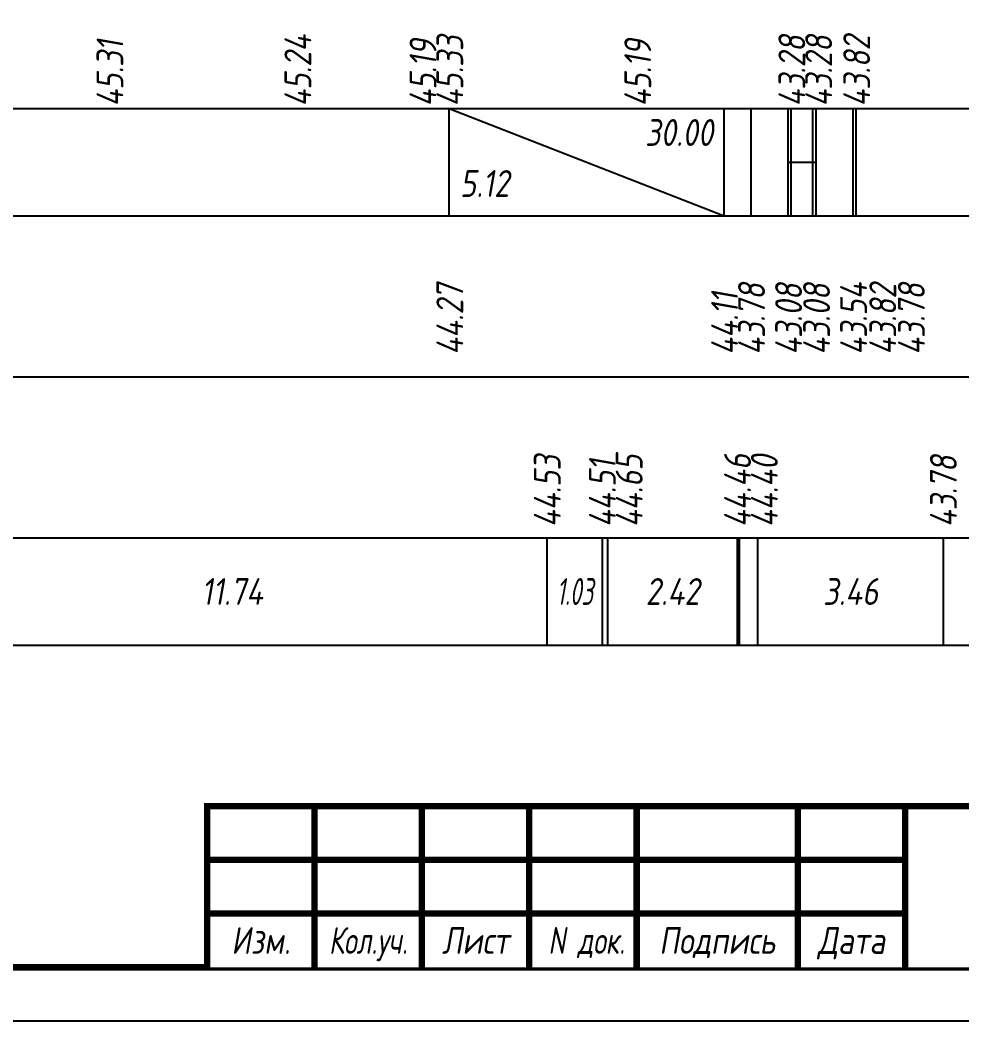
# Model space of a CAD drawing. Extents: x -717 to 1451, y -133302 to 233.
# Drawn here: x 182.5 to 270.2, y -114268.4 to -114175.2 of the extents above; entities that cross this region are included whole.
import ezdxf
from ezdxf.enums import TextEntityAlignment as Align

# ---------------------------------------------------------------- set-up
doc = ezdxf.new("R2010")
doc.units = 0
for name, color, linetype in [('Зарамочное оформление', 7, 'Continuous'), ('Код_510', 7, 'Continuous'), ('Код_514', 1, 'Continuous'), ('Код_516', 1, 'Continuous'), ('Таблица', 7, 'Continuous')]:
    doc.layers.add(name, color=color, linetype=linetype)
doc.styles.add('М', font='romand.shx', dxfattribs={"width": 0.8, "oblique": 10, "height": 2.5})

# ---------------------------------------------------------------- blocks, each defined once
blk = doc.blocks.new('Штамп')
at = {"linetype": 'Continuous'}
blk.add_wipeout([(199.946, -411.25), (384.946, -411.25), (384.946, -426.25), (199.946, -426.25)], dxfattribs=at).dxf.layer = 'Зарамочное оформление'
at = {"layer": 'Зарамочное оформление', "linetype": 'Continuous', "lineweight": -3, "const_width": 0.6, "flags": 128}
for points in [[(199.946, -426.25), (199.946, -411.25), (384.946, -411.25)], [(209.946, -411.25), (209.946, -426.25)], [(219.946, -411.25), (219.946, -426.25)], [(229.946, -411.25), (229.946, -426.25)], [(239.946, -411.25), (239.946, -426.25)], [(254.946, -411.25), (254.946, -426.25)], [(264.946, -411.25), (264.946, -426.25)], [(199.946, -416.25), (264.946, -416.25)], [(199.946, -421.25), (264.946, -421.25)]]:
    blk.add_lwpolyline(points, dxfattribs=at)
at = {"layer": 'Зарамочное оформление', "linetype": 'Continuous', "style": 'М', "oblique": 10}
for s, width, p in [('Изм.', 0.8, (204.946, -423.75)), ('Кол.уч.', 0.7, (214.946, -423.75)), ('Лист', 0.8, (224.946, -423.75)), ('N док.', 0.7, (235.279, -423.75)), ('Подпись', 0.8, (247.446, -423.75)), ('Дата', 0.8, (259.946, -423.75))]:
    blk.add_text(s, height=2.5, dxfattribs=dict(at, width=width)).set_placement(p, align=Align.MIDDLE_CENTER)
blk = doc.blocks.new('шифр')
blk.add_blockref('Штамп', (0, -113897))

msp = doc.modelspace()

# ---------------------------------------------------------------- linework, layer by layer
at = {"flags": 128}
msp.add_lwpolyline([(-30.054, -114268.421), (389.946, -114268.421), (389.946, -113971.421), (-30.054, -113971.421)], close=True, dxfattribs=at)
at = {"const_width": 0.6, "flags": 128}
msp.add_lwpolyline([(-10.054, -114263.421), (384.946, -114263.421), (384.946, -113976.421), (-10.054, -113976.421)], close=True, dxfattribs=at)

# ---------------------------------------------------------------- texts
at = {"layer": 'Код_514', "style": 'М', "oblique": 10, "width": 0.8}
msp.add_text('45.31', height=2.5, rotation=90, dxfattribs=at).set_placement((190.899, -114183.25), align=Align.MIDDLE_LEFT)

# ---------------------------------------------------------------- next in the draw order: block references
msp.add_blockref('шифр', (0, 59.829))

# ---------------------------------------------------------------- next in the draw order: linework, layer by layer
at = {"layer": 'Код_510'}
for p, q in [((231.625, -114233.421), (231.625, -114223.421)), ((236.752, -114233.421), (236.752, -114223.421)), ((237.252, -114233.421), (237.252, -114223.421)), ((249.341, -114233.421), (249.341, -114223.421)), ((249.528, -114233.421), (249.528, -114223.421)), ((251.233, -114233.421), (251.233, -114223.421)), ((268.512, -114233.421), (268.512, -114223.421))]:
    msp.add_line(p, q, dxfattribs=at)
at = {"layer": 'Код_516'}
for p, q in [((222.495, -114193.421), (222.495, -114183.421)), ((222.495, -114183.421), (248.083, -114193.421)), ((248.083, -114193.421), (248.083, -114183.421)), ((250.595, -114193.421), (250.595, -114183.421)), ((250.595, -114193.421), (250.595, -114183.421)), ((254.042, -114193.421), (254.042, -114183.421)), ((254.345, -114193.421), (254.345, -114183.421)), ((256.345, -114193.421), (256.345, -114183.421)), ((256.648, -114193.421), (256.648, -114183.421)), ((260.095, -114193.421), (260.095, -114183.421)), ((260.095, -114193.421), (260.095, -114183.421)), ((260.383, -114193.421), (260.383, -114183.421)), ((254.042, -114188.421), (254.345, -114188.421)), ((254.345, -114188.421), (256.345, -114188.421)), ((256.345, -114188.421), (256.648, -114188.421))]:
    msp.add_line(p, q, dxfattribs=at)
at = {"layer": 'Таблица'}
for p, q in [((80, -114183.421), (285.438, -114183.421)), ((79.946, -114193.421), (285.383, -114193.421)), ((79.946, -114208.421), (285.383, -114208.421)), ((79.946, -114223.421), (285.383, -114223.421)), ((79.946, -114233.421), (285.383, -114233.421))]:
    msp.add_line(p, q, dxfattribs=at)

# ---------------------------------------------------------------- next in the draw order: texts
at = {"layer": 'Код_510', "style": 'М', "oblique": 10, "width": 0.8}
for s, p in [('44.53', (231.625, -114222.421)), ('44.51', (236.752, -114222.421)), ('44.65', (239.252, -114222.421)), ('44.46', (249.341, -114222.421)), ('44.40', (251.841, -114222.421)), ('43.78', (268.512, -114222.421))]:
    msp.add_text(s, height=2.5, rotation=90, dxfattribs=at).set_placement(p, align=Align.MIDDLE_LEFT)
at = {"layer": 'Код_510', "style": 'М', "oblique": 10}
for s, width, p in [('11.74', 0.8, (202.286, -114228.421)), ('1.03', 0.6, (234.189, -114228.421)), ('2.42', 0.8, (243.297, -114228.421)), ('3.46', 0.8, (259.873, -114228.421))]:
    msp.add_text(s, height=2.5, dxfattribs=dict(at, width=width)).set_placement(p, align=Align.MIDDLE_CENTER)
at = {"layer": 'Код_514', "style": 'М', "oblique": 10, "width": 0.8}
for s, p in [('45.24', (208.399, -114183.25)), ('45.19', (220.049, -114183.25)), ('45.33', (222.549, -114183.25)), ('45.19', (240.049, -114183.25)), ('43.28', (254.399, -114183.25)), ('43.28', (256.899, -114183.25)), ('43.82', (260.438, -114183.25))]:
    msp.add_text(s, height=2.5, rotation=90, dxfattribs=at).set_placement(p, align=Align.MIDDLE_LEFT)
at = {"layer": 'Код_516', "style": 'М', "oblique": 10, "width": 0.8}
msp.add_text('30.00', height=2.5, dxfattribs=at).set_placement((247.083, -114184.421), align=Align.TOP_RIGHT)
msp.add_text('5.12', height=2.5, dxfattribs=at).set_placement((223.495, -114192.421), align=Align.BOTTOM_LEFT)
for s, p in [('44.27', (222.549, -114206.371)), ('43.78', (250.649, -114206.371)), ('43.08', (254.097, -114206.371)), ('43.08', (256.702, -114206.371)), ('43.54', (260.149, -114206.371)), ('43.82', (262.866, -114206.371)), ('43.78', (265.532, -114206.371)), ('44.11', (248.137, -114206.371))]:
    msp.add_text(s, height=2.5, rotation=90, dxfattribs=at).set_placement(p, align=Align.MIDDLE_LEFT)

doc.saveas('drawing.dxf')
